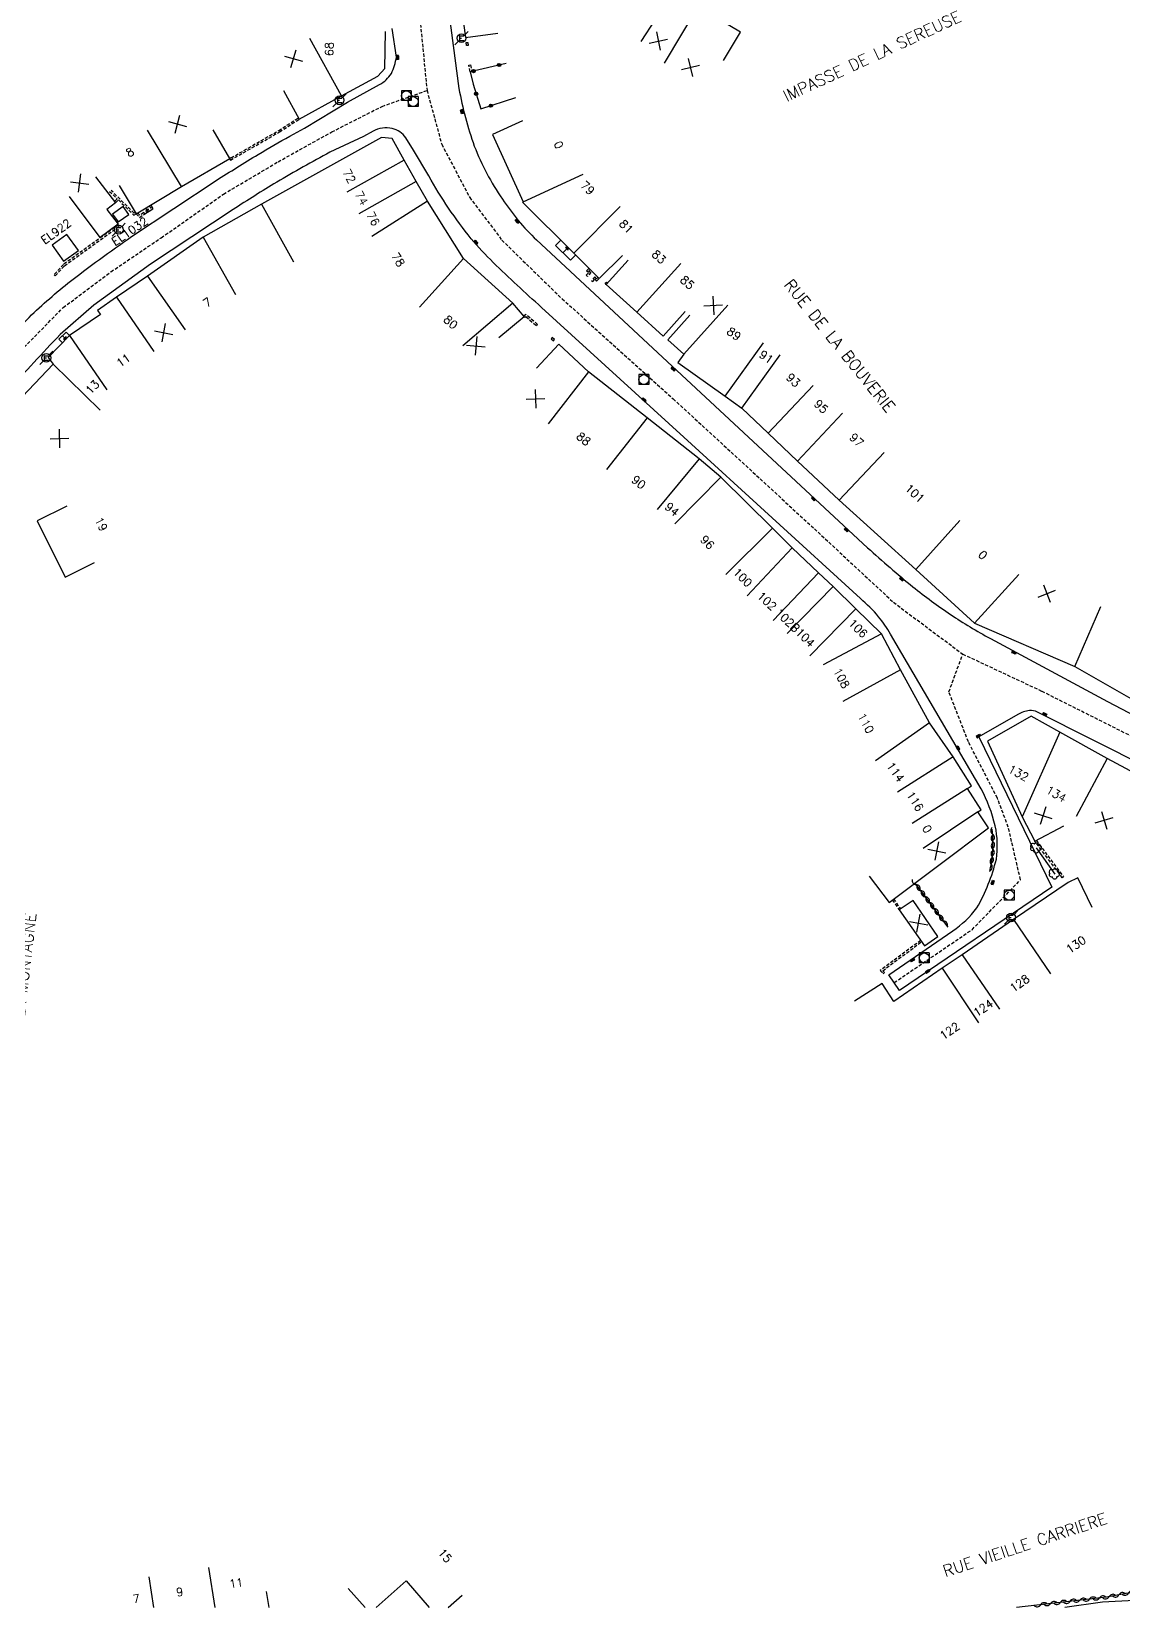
# Model space of a CAD drawing. Header units: millimetres. Extents: x 114000 to 115000, y 122000 to 123000.
# Drawn here: x 114330.6 to 114496.8, y 122000 to 122239.7 of the extents above; entities that cross this region are included whole.
import ezdxf
from ezdxf.enums import TextEntityAlignment as Align

# ---------------------------------------------------------------- set-up
doc = ezdxf.new("R2010")
doc.units = ezdxf.units.MM
doc.linetypes.add('DASHED', pattern=[0.75, 0.5, -0.25])
doc.layers.get('0').update_dxf_attribs({"linetype": 'CONTINUOUS'})
for name, color, linetype in [('W0001', 6, 'DASHED'), ('W0008', 7, 'CONTINUOUS'), ('W0100', 7, 'CONTINUOUS'), ('W0112', 1, 'DASHED'), ('W0300', 7, 'CONTINUOUS'), ('W0302', 3, 'CONTINUOUS'), ('W0310', 3, 'CONTINUOUS'), ('W0322', 7, 'CONTINUOUS'), ('W0400', 7, 'CONTINUOUS'), ('W0420', 7, 'CONTINUOUS'), ('W0471', 7, 'CONTINUOUS'), ('W0984', 7, 'CONTINUOUS'), ('W0989', 7, 'CONTINUOUS'), ('W0991', 7, 'CONTINUOUS'), ('W1102', 7, 'CONTINUOUS')]:
    doc.layers.add(name, color=color, linetype=linetype)
doc.styles.get("Standard").update_dxf_attribs({"font": 'romans.shx', "width": 0.85})

# ---------------------------------------------------------------- blocks, each defined once
blk = doc.blocks.new('T471')
for p, q in [((-0.333334, 0.333334), (-0.333334, -0.333334)), ((-0.333334, 0.333334), (0.333334, 0.333334)), ((-0.333334, 0), (0, 0)), ((0.500001, 0.500001), (1.000002, 1.000002)), ((-0.500001, -0.500001), (-1.000002, -1.000002)), ((-0.333334, -0.333334), (0.333334, -0.333334))]:
    blk.add_line(p, q)
blk.add_ellipse((0, 0), major_axis=(0.471405, 0.471405), ratio=1, start_param=5.4977871438, end_param=11.780972451)
blk = doc.blocks.new('t991o')
at = {"color": 0, "linetype": 'Continuous'}
for p, q in [((-1, 1), (1, -1)), ((-1, -1), (1, 1))]:
    blk.add_line(p, q, dxfattribs=at)
blk = doc.blocks.new('T420')
for p, q in [((0.75, 0.75), (-0.75, 0.75)), ((-0.75, 0.75), (-0.75, -0.75)), ((0.75, 0.75), (0.75, -0.75)), ((0.75, -0.75), (-0.75, -0.75))]:
    blk.add_line(p, q)
blk.add_ellipse((0, 0), major_axis=(-0.53, 0.53), ratio=1, start_param=3.926991, end_param=10.210176)
blk = doc.blocks.new('T400')
for p, q in [((-0.15, 0.3), (0.15, 0.3)), ((-0.15, -0.25), (-0.15, 0.3)), ((-0.15, 0.15), (0.15, 0.15)), ((-0.15, 0), (0.15, 0)), ((0.15, 0.3), (0.15, -0.25)), ((-0.15, -0.15), (0.15, -0.15)), ((-0.15, -0.25), (-0.15, -0.3)), ((-0.15, -0.3), (0.15, -0.3)), ((0.15, -0.3), (0.15, -0.25))]:
    blk.add_line(p, q)
blk = doc.blocks.new('T300')
for p, q in [((-0.8, 0.51), (-0.86, 0.34)), ((-0.86, 0.34), (-0.86, 0.17)), ((-0.86, 0.17), (-0.74, 0.06)), ((-0.69, 0.63), (-0.8, 0.51)), ((-0.8, -0.06), (-0.74, 0.06)), ((-0.74, 0.06), (-0.69, 0.11)), ((-0.57, 0.69), (-0.69, 0.63)), ((-0.46, 0.69), (-0.57, 0.69)), ((-0.29, 0.63), (-0.46, 0.69)), ((-0.29, 0.63), (-0.17, 0.74)), ((-0.23, 0.57), (-0.29, 0.63)), ((-0.17, 0.74), (-0.06, 0.8)), ((-0.06, 0.8), (0.06, 0.8)), ((0.06, 0.8), (0.23, 0.74)), ((0.23, 0.74), (0.34, 0.63)), ((0.34, 0.63), (0.4, 0.51)), ((0.46, 0.46), (0.34, 0.46)), ((0.4, 0.51), (0.4, 0.46)), ((0.57, 0.4), (0.46, 0.46)), ((0.57, 0.4), (0.69, 0.29)), ((0.69, 0.29), (0.74, 0.17)), ((0.74, 0.06), (0.69, -0.17)), ((0.74, 0.17), (0.74, 0.06)), ((-0.8, -0.17), (-0.8, -0.06)), ((-0.8, -0.23), (-0.8, -0.17)), ((-0.74, -0.34), (-0.8, -0.23)), ((-0.69, -0.4), (-0.74, -0.34)), ((-0.51, -0.46), (-0.69, -0.4)), ((-0.4, -0.46), (-0.51, -0.46)), ((-0.4, -0.46), (-0.34, -0.46)), ((-0.34, -0.46), (-0.34, -0.4)), ((-0.34, -0.51), (-0.34, -0.46)), ((-0.29, -0.63), (-0.34, -0.51)), ((-0.17, -0.74), (-0.29, -0.63)), ((-0.06, -0.8), (-0.17, -0.74)), ((0.06, -0.8), (-0.06, -0.8)), ((0.17, -0.74), (0.06, -0.8)), ((0.23, -0.69), (0.17, -0.74)), ((0.29, -0.46), (0.23, -0.46)), ((0.29, -0.63), (0.23, -0.69)), ((0.46, -0.4), (0.29, -0.46)), ((0.34, -0.51), (0.29, -0.63)), ((0.34, -0.51), (0.34, -0.46)), ((0.57, -0.34), (0.46, -0.4)), ((0.63, -0.29), (0.57, -0.34)), ((0.69, -0.17), (0.63, -0.29))]:
    blk.add_line(p, q)
blk = doc.blocks.new('t310o')
at = {"color": 0, "linetype": 'Continuous'}
for centre, start, end in [((-0.5, 0.38), 216.8699, 323.1304), ((0.5, -0.37), 36.8699, 143.1303)]:
    blk.add_arc(centre, 0.625, start, end, dxfattribs=at)
blk = doc.blocks.new('t322o')
at = {"color": 0, "linetype": 'Continuous'}
for radius in [0.25, 0.15]:
    blk.add_circle((0, 0), radius, dxfattribs=at)

msp = doc.modelspace()

# ---------------------------------------------------------------- linework, layer by layer
at = {"layer": 'W0001'}
for points in [[(114260.25, 122382.88), (114264.83, 122379.05), (114290.15, 122347.67), (114298.35, 122336.39), (114306.65, 122327.35), (114316.97, 122317.03), (114336.34, 122299.8), (114348.79, 122288.53), (114373.37, 122267.14), (114382.73, 122258.63), (114388.69, 122252.04), (114390.82, 122230.76), (114393.05, 122222.57), (114397.31, 122214.49), (114402.2, 122208), (114411.36, 122199.07), (114428.28, 122183.85), (114449.77, 122164.07), (114461.79, 122152.9), (114472.33, 122145.03), (114484.35, 122139.39), (114521.28, 122120.88)], [(114327.41, 122189.55), (114335.45, 122197.73), (114342.72, 122203.17), (114350.38, 122208.36), (114359.85, 122214.98), (114368.16, 122219.91), (114376.33, 122224.45), (114383.99, 122228.34), (114390.82, 122230.76)], [(114461.92, 122095.06), (114473.75, 122103.1), (114481.13, 122110.69), (114479.27, 122118.7), (114477.61, 122123.11), (114473.2, 122131.67), (114470.23, 122139.26), (114472.33, 122145.03)]]:
    msp.add_lwpolyline(points, dxfattribs=at)
at = {"layer": 'W0008', "flags": 128}
for points in [[(114420.66, 122250.73), (114421.2, 122252.62, 0.1965), (114421.11, 122253.55, 0.1304), (114420.44, 122254.07), (114403.06, 122259.38, 0.1603), (114400.69, 122259.19, 0.1445), (114399.86, 122258.27), (114394.48, 122247.1, 0.0656), (114393.94, 122245.67, 0.0671), (114393.94, 122244.13), (114395.67, 122231.06, 0.0374), (114398.01, 122222.29, 0.0578), (114402.29, 122214.24, 0.0572), (114407.47, 122208.01), (114428.11, 122188.8), (114457.86, 122161.19, 0.0136), (114464.76, 122155.25, 0.0207), (114470.49, 122151.05, 0.0249), (114476.54, 122147.39), (114494.39, 122137.83, 0.0066), (114511.35, 122129.04, 0.0108)], [(114289.68, 122168.86, 0.001795), (114290.02, 122168.68, 0.0295), (114295.7, 122166.16, 0.0978), (114299.28, 122165.33, 0.1917), (114302.87, 122166.94), (114324.71, 122190.38, -0.0101), (114329.9, 122195.87, -0.0263), (114336.18, 122201.43, -0.016), (114345.87, 122208.53), (114358.71, 122217.04, -0.0056), (114365.11, 122221.03, -0.0117), (114369.95, 122223.8), (114372.17, 122225.01), (114378.73, 122228.97), (114383.61, 122231.68, 0.1279), (114385.39, 122233.34, 0.087916), (114386.15, 122235.84), (114385.51, 122240.18, 0.035)], [(114517.5, 122119.18), (114483.69, 122136.21, 0.1324), (114482.5, 122136.43, 0.1139), (114480.72, 122135.82), (114474.8, 122132.41), (114485.9, 122109.55), (114462.74, 122093.87), (114461.11, 122096.24), (114470.81, 122102.93, 0.0799), (114474.5, 122106.41, 0.0677), (114477.45, 122113.81, 0.0848), (114477.29, 122118.89, 0.0562), (114475.16, 122124.54), (114461.37, 122148.06, 0.0304), (114459.54, 122150.71, 0.0369), (114456.79, 122153.47), (114429.89, 122178.02), (114408.24, 122197.76, -0.0111), (114400.9, 122204.59, -0.0223), (114397.54, 122208.21, -0.0413), (114391.07, 122217.76), (114388.78, 122221.65), (114387.61, 122223.54, 0.1952), (114385.51, 122224.97, 0.181), (114382.61, 122224.55), (114381.15, 122223.75), (114376.03, 122221.36, 0.0093), (114367.95, 122216.8, 0.0078), (114361.32, 122212.65), (114348.75, 122204.33), (114340.11, 122198.11), (114334.99, 122193.62, 0.007), (114327.08, 122185.11, 0.0483)]]:
    msp.add_lwpolyline(points, format="xyb", dxfattribs=at)
at = {"layer": 'W0008'}
msp.add_lwpolyline([(114512.23, 122003.68), (114510.84, 122003.06), (114506.41, 122001.77), (114498.49, 122001.07), (114493.62, 122000.83), (114487.87, 122000)], dxfattribs=at)
at = {"layer": 'W0100'}
for p, q in [((114347.87, 122211.97), (114348.92, 122212.63)), ((114366.79, 122000), (114366.41, 122002.42)), ((114378.84, 122002.91), (114381.42, 122000)), ((114394.02, 122000), (114396.16, 122001.87))]:
    msp.add_line(p, q, dxfattribs=at)
at = {"layer": 'W0100', "flags": 128}
for points in [[(114435.93, 122235.33), (114438.5, 122239.62), (114432.02, 122243.5), (114432.48, 122244.21), (114428.78, 122246.6), (114420.4, 122250.86), (114420.9, 122252.32), (114414.86, 122254.15), (114409.54, 122255.8), (114401.77, 122258.19), (114397.94, 122250.27), (114395.71, 122245.74), (114396.65, 122238.8), (114401.6, 122239.47)], [(114368.97, 122230.77), (114371.38, 122226.39), (114377.8, 122229.92), (114383.32, 122232.92), (114384.39, 122234.08), (114384.48, 122239.73)], [(114343.97, 122216.28), (114346.56, 122212), (114353.45, 122216.16), (114360.79, 122220.43), (114358.28, 122224.75)], [(114405.33, 122226.13), (114400.78, 122224.04), (114405.47, 122213.83), (114405.37, 122213.74), (114413.18, 122206.01), (114417.02, 122202.13), (114420.57, 122205.65)], [(114401.77, 122193.16), (114405.59, 122196.39), (114403.9, 122198.39), (114396.36, 122205.22), (114390.87, 122213.9), (114389.18, 122216.91), (114387.36, 122220.15), (114385.53, 122223.46), (114383.91, 122223.6), (114365.64, 122213.45), (114356.77, 122208.46), (114348.28, 122202.52), (114343.59, 122199.3), (114340.69, 122197.31), (114341.12, 122196.68), (114336.44, 122193.47), (114333.16, 122190.12), (114333.92, 122189.11), (114323.59, 122178.25), (114327.21, 122174.8)], [(114421.45, 122204.95), (114418.1, 122201.24), (114422.72, 122197.04), (114426.77, 122193.4), (114430.12, 122197.11)], [(114430.82, 122196.55), (114427.47, 122192.84), (114429.88, 122190.66), (114428.99, 122189.37), (114436.21, 122184.23), (114438.7, 122182.43), (114442.71, 122178.63), (114447.17, 122174.39), (114453.51, 122168.41), (114465.2, 122157.9), (114474.12, 122149.73), (114489.37, 122143.11), (114500.03, 122137.07), (114505.01, 122134.27), (114507.46, 122138.63)], [(114336.43, 122193.46), (114335.9, 122193.98), (114334.79, 122192.93), (114335.36, 122192.37)], [(114458.11, 122111.25), (114461.12, 122107.25), (114476.26, 122118.61), (114474.65, 122121.01), (114475.14, 122121.32), (114473.06, 122124.6), (114473.65, 122124.97), (114470.87, 122129.38), (114467.26, 122134.54), (114462.86, 122142.61), (114459.96, 122148.09), (114456.06, 122151.9), (114452.61, 122155.29), (114450.38, 122157.39), (114446.37, 122161.16), (114443.38, 122164.17), (114435.55, 122171.93), (114432.25, 122174.7), (114424.34, 122180.96), (114415.41, 122187.94), (114410.89, 122192.18), (114407.47, 122188.53)], [(114336, 122167.5), (114331.52, 122165.29), (114335.74, 122156.74), (114340.22, 122158.95)], [(114522.95, 122108.65), (114525.21, 122113.11), (114516.37, 122117.59), (114512.02, 122119.83), (114501.44, 122125.33), (114494.3, 122129.15), (114487.12, 122133.16), (114482.73, 122135.58), (114476.1, 122131.79), (114481.37, 122120.25), (114483.31, 122116.57), (114487.73, 122118.89)], [(114492.01, 122106.46), (114489.87, 122110.98), (114488.36, 122110.26), (114480.08, 122104.65), (114472.26, 122099.27), (114469.22, 122097.25), (114461.84, 122092.19), (114460.07, 122094.93), (114455.86, 122092.23)]]:
    msp.add_lwpolyline(points, dxfattribs=at)
at = {"layer": 'W0100'}
for points in [[(114340.38, 122217.64), (114343.4, 122213.65), (114342.11, 122212.67), (114343.8, 122210.43), (114341.1, 122208.39), (114336.39, 122214.62)], [(114348.39, 122212.3), (114348.12, 122212.72), (114348.04, 122212.33), (114348.51, 122212.63), (114348.12, 122212.72)], [(114411.17, 122208), (114410.36, 122207.19), (114412.67, 122204.95), (114413.45, 122205.73)], [(114411.51, 122206.07), (114412.31, 122206.87), (114411.91, 122206.87), (114412.31, 122206.47), (114412.31, 122206.87)], [(114335.34, 122193.45), (114335.9, 122192.91), (114335.89, 122193.31), (114335.5, 122192.91), (114335.9, 122192.91)], [(114383.1, 122000), (114387.64, 122004.03), (114391.16, 122000)]]:
    msp.add_lwpolyline(points, dxfattribs=at)
at = {"layer": 'W0100', "flags": 128}
for points in [[(114344.6, 122213.08), (114342.98, 122211.93), (114343.82, 122210.75), (114345.44, 122211.89)], [(114466.52, 122100.65), (114468.57, 122102.06), (114464.79, 122107.53), (114462.67, 122106.12)]]:
    msp.add_lwpolyline(points, close=True, dxfattribs=at)
at = {"layer": 'W0100'}
msp.add_lwpolyline([(114335.51, 122204.8), (114337.77, 122206.43), (114336.02, 122208.86), (114333.76, 122207.24)], close=True, dxfattribs=at)
at = {"layer": 'W0112'}
for p, q in [((114461.62, 122107.63), (114462.67, 122106.12)), ((114461.82, 122107.78), (114462.86, 122106.25))]:
    msp.add_line(p, q, dxfattribs=at)
for points in [[(114397.03, 122238.06), (114397.07, 122237.61), (114396.82, 122237.6), (114396.78, 122238.04)], [(114397.44, 122234.64), (114397.61, 122233.65), (114397.36, 122233.61), (114397.2, 122234.6)], [(114343.86, 122210.33), (114335.49, 122204.28), (114334.06, 122202.73), (114334.24, 122202.56), (114335.65, 122204.09), (114344, 122210.13)], [(114409.69, 122192.98), (114410.05, 122192.66), (114410.22, 122192.85), (114409.86, 122193.17)]]:
    msp.add_lwpolyline(points, close=True, dxfattribs=at)
for points in [[(114360.79, 122220.43), (114360.98, 122220.54), (114361, 122220.5), (114368.25, 122224.66), (114371.26, 122226.6)], [(114360.76, 122220.41), (114360.91, 122220.16), (114368.38, 122224.44), (114371.38, 122226.39)], [(114342.52, 122215.41), (114343.67, 122214.28), (114343.25, 122213.85)], [(114346.43, 122212.22), (114346.25, 122212.11), (114342.75, 122215.54)], [(114343.4, 122213.65), (114343.85, 122214.11), (114346.21, 122211.79), (114346.56, 122212.01), (114347.07, 122211.45), (114347.87, 122211.97), (114347.73, 122212.18), (114347.11, 122211.78), (114346.78, 122212.13)], [(114348.56, 122213.21), (114348.92, 122212.63), (114349.13, 122212.76), (114348.78, 122213.34)], [(114415.64, 122203.53), (114415.44, 122203.33), (114415.77, 122203.07), (114415.22, 122202.47), (114415.03, 122202.64), (114415.4, 122203.04), (114415.07, 122203.31), (114415.47, 122203.7)], [(114416.83, 122202.32), (114416.62, 122202.11), (114416.35, 122202.42), (114415.86, 122201.84), (114416.06, 122201.68), (114416.35, 122202.03), (114416.6, 122201.74), (114417.01, 122202.14)], [(114418.1, 122201.24), (114417.93, 122201.44), (114418.13, 122201.59), (114418.26, 122201.42)], [(114405.59, 122196.39), (114405.73, 122196.23), (114405.87, 122196.35), (114407.46, 122194.97), (114407.63, 122195.16), (114405.87, 122196.68), (114405.56, 122196.42)], [(114483.51, 122116.71), (114487.69, 122111.13), (114487.49, 122110.98), (114483.31, 122116.56)], [(114465.94, 122101.47), (114459.79, 122096.9), (114460.24, 122096.4), (114460.42, 122096.57), (114460.16, 122096.86), (114466.08, 122101.27)]]:
    msp.add_lwpolyline(points, dxfattribs=at)
at = {"layer": 'W0302', "flags": 128}
msp.add_lwpolyline([(114483.51, 122115.53), (114486.33, 122111.57)], dxfattribs=at)
at = {"layer": 'W0310'}
msp.add_line((114470.12, 122103.49), (114465.07, 122110.22), dxfattribs=at)
at = {"layer": 'W0310', "flags": 128}
msp.add_lwpolyline([(114476.44, 122111.93, 0.028), (114476.88, 122114.55, 0.0405), (114476.82, 122118.4)], format="xyb", dxfattribs=at)
at = {"layer": 'W0310'}
msp.add_lwpolyline([(114510.24, 122005.12), (114502.42, 122003.09), (114494.2, 122001.58), (114480.53, 122000)], dxfattribs=at)
at = {"layer": 'W0322', "flags": 128}
msp.add_lwpolyline([(114402.88, 122234.88), (114397.38, 122233.58), (114397.83, 122231.69), (114399.02, 122227.96), (114404.34, 122229.66)], dxfattribs=at)
at = {"layer": 'W1102'}
for p, q in [((114428.78, 122246.6), (114423.35, 122238.21)), ((114432.02, 122243.5), (114426.88, 122234.92)), ((114377.8, 122229.92), (114372.98, 122238.68)), ((114353.45, 122216.16), (114348.28, 122224.72)), ((114387.36, 122220.15), (114378.64, 122215.26)), ((114405.47, 122213.83), (114414.56, 122218)), ((114389.18, 122216.91), (114380.46, 122212)), ((114365.64, 122213.45), (114370.5, 122204.71)), ((114390.87, 122213.9), (114382.42, 122208.55)), ((114413.18, 122206.01), (114420.22, 122213.12)), ((114356.77, 122208.46), (114361.68, 122199.74)), ((114396.36, 122205.22), (114389.65, 122197.8)), ((114422.72, 122197.04), (114429.44, 122204.44)), ((114348.28, 122202.52), (114354, 122194.32)), ((114343.59, 122199.3), (114349.26, 122191.06)), ((114403.9, 122198.39), (114396.26, 122191.93)), ((114429.88, 122190.66), (114436.58, 122198.09)), ((114336.44, 122193.47), (114342.1, 122185.22)), ((114436.21, 122184.23), (114442.01, 122192.38)), ((114333.92, 122189.11), (114341.06, 122182.11)), ((114438.7, 122182.43), (114444.57, 122190.52)), ((114415.41, 122187.94), (114409.25, 122180.07)), ((114442.71, 122178.63), (114449.58, 122185.89)), ((114447.17, 122174.39), (114454.06, 122181.65)), ((114424.34, 122180.96), (114418.13, 122173.11)), ((114432.25, 122174.7), (114425.83, 122167.03)), ((114453.51, 122168.41), (114460.38, 122175.68)), ((114435.55, 122171.93), (114428.51, 122164.83)), ((114465.2, 122157.9), (114471.89, 122165.33)), ((114443.38, 122164.17), (114436.29, 122157.12)), ((114446.37, 122161.16), (114439.52, 122153.88)), ((114450.38, 122157.39), (114443.51, 122150.12)), ((114474.12, 122149.73), (114480.87, 122157.11)), ((114452.61, 122155.29), (114445.6, 122148.15)), ((114456.06, 122151.9), (114449.07, 122144.75)), ((114489.37, 122143.11), (114493.36, 122152.28)), ((114459.96, 122148.09), (114451.12, 122143.4)), ((114462.86, 122142.61), (114454.08, 122137.83)), ((114467.26, 122134.54), (114459.07, 122128.79)), ((114487.12, 122133.16), (114481.37, 122120.25)), ((114470.87, 122129.38), (114462.42, 122124.04)), ((114494.3, 122129.15), (114489.58, 122120.33)), ((114473.06, 122124.6), (114464.62, 122119.25)), ((114474.65, 122121.01), (114466.34, 122115.45)), ((114480.08, 122104.65), (114485.69, 122096.37)), ((114469.22, 122097.25), (114474.76, 122088.93)), ((114472.26, 122099.27), (114477.93, 122091.03)), ((114357.56, 122006.1), (114358.52, 122000)), ((114348.48, 122004.66), (114349.22, 122000))]:
    msp.add_line(p, q, dxfattribs=at)

# ---------------------------------------------------------------- block references
at = {"layer": 'W0300'}
for p in [(114483.51, 122115.53), (114486.33, 122111.57)]:
    msp.add_blockref('T300', p, dxfattribs=at)
at = {"layer": 'W0310'}
for p, rotation in [((114476.88, 122117.66), 93.79172025416469), ((114476.92, 122115.35), 88.22476593999379), ((114476.93, 122116.51), 91.00824309707917), ((114476.67, 122113.06), 79.98275295385102), ((114476.84, 122114.2), 82.76358712576815), ((114465.26, 122109.96), 126.8815218531432), ((114465.96, 122109.04), 126.8815218531432), ((114466.65, 122108.11), 126.8815218531432), ((114467.34, 122107.19), 126.8815218531432), ((114468.04, 122106.27), 126.8815218531432), ((114468.73, 122105.34), 126.8815218531432), ((114469.42, 122104.42), 126.8815218531432), ((114488.67, 122000.94), 186.6065735613572), ((114490.16, 122001.12), 186.6065735613572), ((114491.65, 122001.29), 186.6065735613572), ((114493.14, 122001.46), 186.6065735613572), ((114494.62, 122001.66), 190.3747434034176), ((114496.1, 122001.93), 190.3747434034176), ((114497.58, 122002.2), 190.3747434034176), ((114484.2, 122000.43), 186.6065735613572), ((114485.69, 122000.6), 186.6065735613572), ((114487.18, 122000.77), 186.6065735613572)]:
    msp.add_blockref('t310o', p, dxfattribs=dict(at, rotation=rotation))
at = {"layer": 'W0322'}
for p, rotation in [((114397.91, 122233.71), 193.2702110404819), ((114401.8, 122234.63), 193.2702110404819), ((114398.28, 122230.25), 287.7236674467733), ((114400.53, 122228.44), 17.72366744669057)]:
    msp.add_blockref('t322o', p, dxfattribs=dict(at, rotation=rotation))
at = {"layer": 'W0400'}
for p, rotation in [((114386.35, 122235.78), 180.4344126933499), ((114396.14, 122227.51), 195.0816474902264), ((114404.56, 122210.89), 39.0680087762908), ((114398.24, 122207.66), 40.34128604281537), ((114428.3, 122188.38), 47.35778846628285), ((114423.82, 122183.7), 46.22526802714571), ((114449.62, 122168.65), 45.6439308423973), ((114454.63, 122163.93), 44.9016252843343), ((114463.02, 122156.43), 47.18201033261244), ((114480.11, 122145.27), 240.6912674631266), ((114484.79, 122135.88), 240.5019310338978), ((114471.61, 122130.75), 30.77569011954664), ((114474.7, 122132.56), 300.4854520534798), ((114476.9, 122110.29), 343.0033799124246), ((114464.73, 122098.49), 121.6831391129169), ((114466.98, 122096.76), 304.2716606440509)]:
    msp.add_blockref('T400', p, dxfattribs=dict(at, rotation=rotation))
at = {"layer": 'W0420'}
for p in [(114387.68, 122229.96), (114388.71, 122229.07), (114423.81, 122186.78), (114479.4, 122108.35), (114466.48, 122098.81)]:
    msp.add_blockref('T420', p, dxfattribs=at)
at = {"layer": 'W0471'}
for p in [(114396.07, 122238.71), (114377.51, 122229.26), (114343.91, 122209.58), (114332.89, 122190.08), (114479.69, 122104.96)]:
    msp.add_blockref('T471', p, dxfattribs=at)
at = {"layer": 'W0991'}
for p, rotation in [((114426.02, 122238.27), 327.1013051367451), ((114370.49, 122235.6), 28.82453658966988), ((114430.89, 122234.27), 329.0580008832318), ((114352.85, 122225.65), 30.13921964483472), ((114337.97, 122216.68), 37.09714659382244), ((114434.37, 122198.06), 317.9454292402803), ((114350.75, 122193.91), 34.51837580268273), ((114398.26, 122191.9), 310.2339218661448), ((114407.34, 122183.86), 316.8619784738205), ((114334.91, 122177.82), 46.42110107340496), ((114485.13, 122154.22), 336.5220891961922), ((114484.56, 122120.43), 297.7156293888369), ((114493.86, 122119.74), 331.8352034135323), ((114468.39, 122115.08), 303.8151515462005), ((114465.62, 122104.09), 34.43654802113291)]:
    msp.add_blockref('t991o', p, dxfattribs=dict(at, rotation=rotation))

# ---------------------------------------------------------------- texts
at = {"layer": 'W0984'}
for s, rotation, p in [('EL922', 35.7084, (114334.37, 122209.3)), ('EL1032', 34.1877, (114345.58, 122209.34))]:
    msp.add_text(s, height=1.25, rotation=rotation, dxfattribs=at).set_placement(p, align=Align.MIDDLE)
at = {"layer": 'W0989'}
for s, rotation, p in [('IMPASSE DE LA SEREUSE', 24.7991, (114458.54, 122235.98)), ('RUE DE LA BOUVERIE', 308.9057, (114453.62, 122191.92)), ('COUR DE LA MONTAGNE', 83.4157, (114328.9, 122091.77)), ('RUE VIEILLE CARRIERE', 18.289, (114481.81, 122009.54))]:
    msp.add_text(s, height=1.75, rotation=rotation, dxfattribs=at).set_placement(p, align=Align.MIDDLE)
at = {"layer": 'W0991'}
for s, rotation, p in [('68', 89.0114, (114375.94, 122237.05)), ('8', 31.1353, (114345.61, 122221.36)), ('0', 294.6342, (114410.85, 122222.48)), ('72', 298.8048, (114379, 122217.71)), ('74', 299.2819, (114380.85, 122214.37)), ('79', 315.3054, (114415.26, 122215.92)), ('76', 299.3937, (114382.62, 122211.23)), ('81', 314.7156, (114421.14, 122210.05)), ('78', 302.2831, (114386.43, 122205.02)), ('83', 317.7543, (114426.12, 122205.43)), ('85', 318.023, (114430.43, 122201.54)), ('7', 34.9302, (114357.39, 122198.52)), ('80', 317.8597, (114394.42, 122195.5)), ('89', 324.5526, (114437.53, 122193.73)), ('91', 324.0392, (114442.45, 122190.21)), ('11', 34.4347, (114344.61, 122189.69)), ('13', 45.5798, (114339.9, 122185.63)), ('93', 316.5588, (114446.55, 122186.7)), ('95', 316.5003, (114450.79, 122182.68)), ('88', 321.9378, (114414.64, 122177.76)), ('97', 316.6569, (114456.18, 122177.58)), ('90', 321.6616, (114423.02, 122171.16)), ('101', 318.0248, (114465.04, 122169.47)), ('94', 320.0678, (114428.11, 122167.05)), ('19', 296.2689, (114341.25, 122164.78)), ('96', 315.2459, (114433.48, 122162.02)), ('0', 317.5502, (114475.4, 122160.09)), ('100', 314.8368, (114438.85, 122156.67)), ('102', 316.7171, (114442.55, 122153.09)), ('102B', 316.6277, (114445.66, 122150.16)), ('106', 315.6499, (114456.41, 122148.93)), ('104', 315.5404, (114448.38, 122147.53)), ('108', 297.9542, (114453.9, 122141.37)), ('110', 298.5514, (114457.59, 122134.51)), ('114', 305.0439, (114462.11, 122127.08)), ('132', 331.1543, (114480.82, 122126.93)), ('116', 302.2498, (114465.08, 122122.64)), ('134', 330.8056, (114486.56, 122123.74)), ('0', 302.3559, (114466.92, 122118.41)), ('130', 34.1503, (114489.56, 122100.84)), ('128', 34.5026, (114480.98, 122094.95)), ('124', 33.6783, (114475.45, 122091.19)), ('122', 34.4166, (114470.33, 122087.71)), ('15', 311.1365, (114393.56, 122007.89)), ('11', 8.8635, (114361.78, 122003.72)), ('7', 8.9783, (114346.57, 122001.33)), ('9', 8.9797, (114353.19, 122002.37))]:
    msp.add_text(s, height=1.25, rotation=rotation, dxfattribs=at).set_placement(p, align=Align.MIDDLE)

doc.saveas('drawing.dxf')
